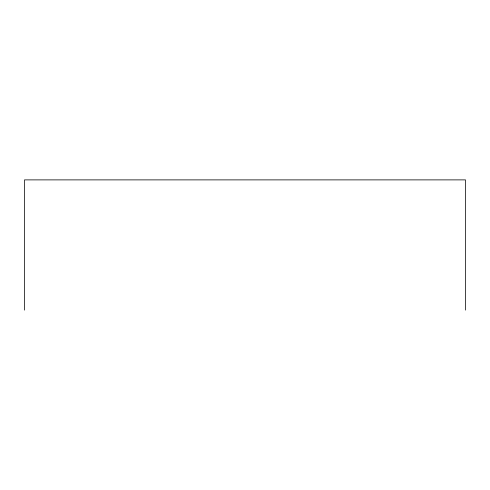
<?xml version="1.0" encoding="UTF-8"?>
<svg xmlns="http://www.w3.org/2000/svg" width="490" height="490" viewBox="0 0 490 490"><rect width="100%" height="100%" fill="white"/><g stroke="black" fill="none" stroke-linecap="round" stroke-linejoin="round"><path stroke-width="0.73" d="M465.5 310.115L465.5 179.885L24.5 179.885L24.5 310.115"/></g></svg>
